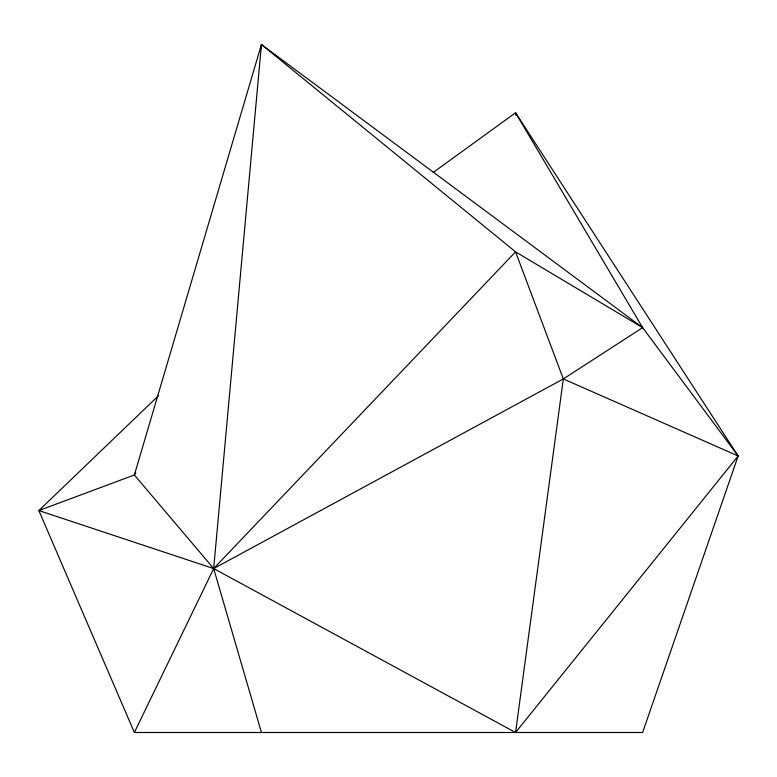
<?xml version="1.0" encoding="UTF-8"?>
<svg xmlns="http://www.w3.org/2000/svg" width="777" height="777" viewBox="0 0 777 777"><rect width="100%" height="100%" fill="white"/><g stroke="black" fill="none" stroke-linecap="round" stroke-linejoin="round"><path stroke-width="1.17" d="M158.44 395.775L38.85 510.557L213.675 568.56L515.559 732.488L738.15 455.973L642.628 327.641L261.441 44.512L213.675 568.56L134.372 732.488L642.628 732.488L738.15 455.973L515.559 112.772L433.148 172.494M515.559 732.488L563.325 378.943L515.559 251.845L261.441 44.512L134.372 474.98L38.85 510.557L134.372 732.488M135.781 473.008L134.372 474.98L213.675 568.56L261.441 732.488M642.628 327.641L515.559 251.845L213.675 568.56L563.325 378.943L642.628 327.641L515.559 112.772L515.782 115.19M38.85 510.557L41.152 509.79M563.325 378.943L738.15 455.973M261.441 44.512L261.441 48.145"/></g></svg>
